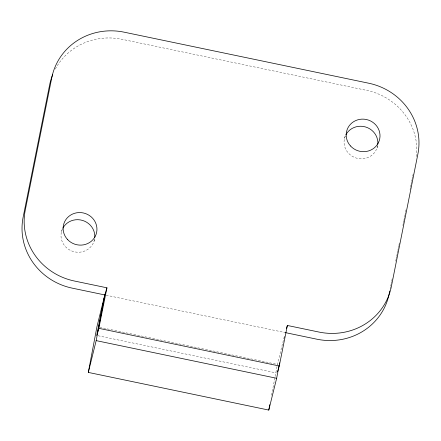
<?xml version="1.0" encoding="UTF-8"?>
<svg xmlns="http://www.w3.org/2000/svg" width="441" height="441" viewBox="0 0 441 441"><rect width="100%" height="100%" fill="white"/><g stroke="black" fill="none" stroke-linecap="round" stroke-linejoin="round"><path stroke-width="0.33" stroke-dasharray="2.21 1.65" d="M271.573 395.301L277.411 364.398L284.462 335.915M284.081 338.517L284.489 336.494M390.169 288.927L390.572 286.904M390.709 286.226L391.117 284.202M391.25 283.524L391.658 281.496M391.79 280.823L392.198 278.795M395.715 261.232L396.123 259.203M396.255 258.525L396.663 256.502M396.795 255.824L397.203 253.801M397.335 253.123L397.743 251.094M397.881 250.422L398.284 248.393M398.421 247.721L398.824 245.692M398.962 245.014L399.364 242.991M402.881 225.423L403.289 223.4M403.427 222.722L403.829 220.693M403.967 220.02L404.369 217.992M404.507 217.319L404.915 215.291M405.047 214.613L405.455 212.59M405.588 211.912L405.996 209.883M410.053 189.619L410.461 187.59M410.593 186.918L411.001 184.889M411.133 184.211L411.541 182.188M411.673 181.51L412.081 179.481M412.219 178.809L412.622 176.78M412.759 176.108L413.162 174.079M61.431 231.828L62.214 229.237M93.972 241.431L94.556 239.485M344.498 138.391L345.275 135.8M377.038 147.994L377.816 145.398M106.16 295.222L285.277 332.602M99.638 327.294L277.411 364.398M98.045 335.739L276.496 372.981M377.694 145.321A16.979 16.223 16.7 0 1 356.378 158.093A16.979 16.223 16.7 0 1 345.391 135.789M94.512 239.435A16.979 16.223 16.7 0 1 72.969 251.425A16.979 16.223 16.7 0 1 62.33 229.226M416.464 156.638A62.093 59.337 16.7 0 0 366.625 90.355L122.052 39.315A62.093 59.337 16.7 0 0 54.623 70.406"/><path stroke-width="0.66" d="M279.059 365.523L276.65 378.284L268.778 410.08L88.31 372.413L96.943 326.731L104.809 294.941L106.954 287.813L74.375 281.011A62.093 59.337 16.7 0 1 25.264 210.125L51.779 77.71A62.093 59.337 16.7 0 1 124.197 32.187L368.764 83.228A62.093 59.337 16.7 0 1 417.875 154.113L391.36 286.529A62.093 59.337 16.7 0 1 318.948 332.051L287.367 325.464L286.418 328.71M88.31 372.413L96.177 340.623L104.809 294.941L72.236 288.144A62.093 59.337 16.7 0 1 23.125 217.259L49.64 84.843A62.093 59.337 16.7 0 1 52.694 74.656M268.778 410.08L269.798 404.706M279.313 364.178L279.566 362.833M104.809 294.941L96.7 335.458L98.839 328.33L106.954 287.813M277.549 371.824L279.258 365.98L287.367 325.464M389.761 290.955L389.221 293.656A62.093 59.337 16.7 0 1 316.803 339.184L285.277 332.602M98.839 328.33L279.258 365.98M96.177 340.623L276.65 378.284M345.876 134.797A16.979 16.223 16.7 0 1 365.545 126.969A16.979 16.223 16.7 0 1 377.827 144.224M62.815 228.234A16.979 16.223 16.7 0 1 82.484 220.406A16.979 16.223 16.7 0 1 94.765 237.66M350.501 145.96A16.979 16.223 16.7 0 0 379.177 140.861A16.979 16.223 16.7 0 0 359.63 119.384A16.979 16.223 16.7 0 0 350.501 145.96M67.434 239.397A16.979 16.223 16.7 0 0 96.116 234.298A16.979 16.223 16.7 0 0 76.569 212.821A16.979 16.223 16.7 0 0 67.434 239.397"/></g></svg>
